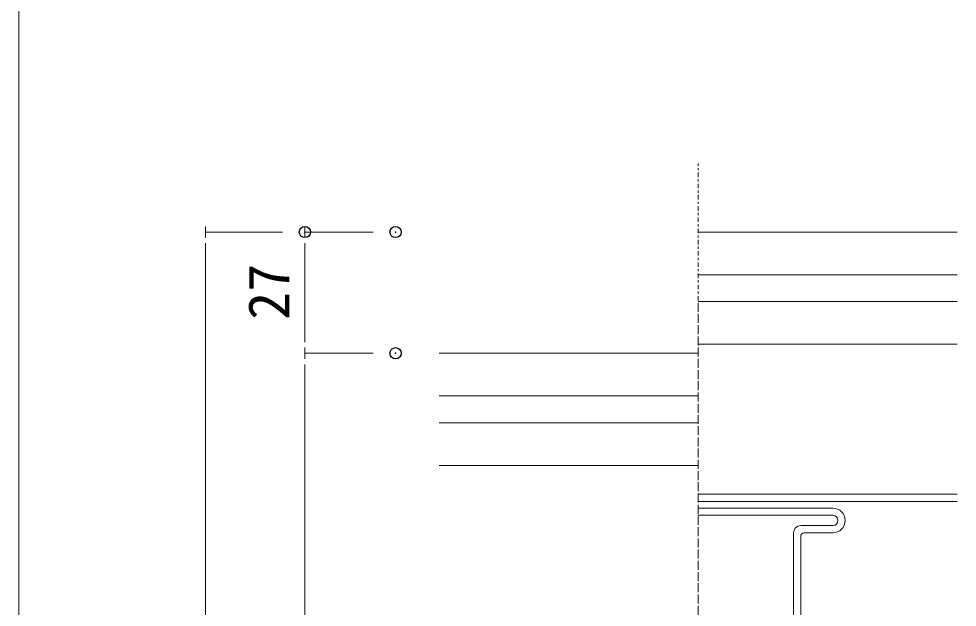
# Model space of a CAD drawing. Units: millimetres, scale not verified. Extents: x -1046 to 854, y -136 to 149.
# Drawn here: x -893.91 to -852.06, y -68.85 to -42.64 of the extents above; entities that cross this region are included whole.
import ezdxf
from ezdxf.enums import TextEntityAlignment as Align

# ---------------------------------------------------------------- set-up
doc = ezdxf.new("R2010")
doc.units = ezdxf.units.MM
doc.header["$PDMODE"] = 32
doc.header["$PDSIZE"] = 0.5
doc.linetypes.add('CHAIN1', pattern=[8, 5, -1, 1, -1])
for name, color, linetype, lineweight in [('0-0_一般', 2, 'Continuous', 9), ('0-1_A10_通り芯寸法', 1, 'Continuous', 9), ('0-2_外形線2', 2, 'Continuous', 9), ('0-4_0', 2, 'Continuous', 9)]:
    doc.layers.add(name, color=color, linetype=linetype, lineweight=lineweight)
doc.layers.add('0-3_作図', color=7, linetype='Continuous')
doc.layers.add('0-5_DEFPOINTS', color=7, linetype='Continuous')
doc.styles.add('ＭＳ ゴシック', font='')
doc.styles.get('ＭＳ ゴシック').set_extended_font_data('MS Gothic')

# ---------------------------------------------------------------- blocks, each defined once
blk = doc.blocks.new('_DOT')
at = {"layer": '0-4_0', "color": 7}
for p, q in [((-2.5, 0), (-5, 0)), ((-1.25, 0), (1.25, 0))]:
    blk.add_line(p, q, dxfattribs=at)
blk = doc.blocks.new('グループ-64-1')
at = {"layer": '0-0_一般'}
for p, q in [((-13582.46, -48245.75), (-13432.46, -48245.75)), ((-13582.46, -48253.75), (-13432.46, -48253.75)), ((-13582.46, -48265.25), (-13546.71, -48265.25)), ((-13582.46, -48273.25), (-13550.71, -48273.25)), ((-13538.71, -48273.25), (-13538.71, -48412.75)), ((-13546.71, -48277.25), (-13546.71, -48408.75)), ((-13657.46, -48412.75), (-13550.71, -48412.75)), ((-13657.46, -48420.75), (-13657.46, -48412.75)), ((-13657.46, -48420.75), (-13546.71, -48420.75))]:
    blk.add_line(p, q, dxfattribs=at)
for centre, radius, start, end in [((-13582.46, -48259.5), 13.75, 90, 270), ((-13582.46, -48259.5), 5.75, 90, 270), ((-13546.71, -48273.25), 8, 0, 90), ((-13550.71, -48277.25), 4, 0, 90), ((-13550.71, -48408.75), 4, 270, 0), ((-13546.71, -48412.75), 8, 270, 0)]:
    blk.add_arc(centre, radius, start, end, dxfattribs=at)
blk = doc.blocks.new('グループ-65-1')
at = {"layer": '0-0_一般', "linetype": 'CHAIN1'}
blk.add_line((-13432.46, -48669.5), (-13432.46, -47891.84), dxfattribs=at)
at = {"layer": '0-0_一般'}
for p, q in [((-13432.46, -47945.75), (-13721.21, -47945.75)), ((-13432.46, -47993.25), (-13721.21, -47993.25)), ((-13432.46, -48023.25), (-13721.21, -48023.25)), ((-13432.46, -48070.75), (-13721.21, -48070.75)), ((-13432.46, -48237.75), (-13721.21, -48237.75)), ((-13432.46, -48245.75), (-13721.21, -48245.75))]:
    blk.add_line(p, q, dxfattribs=at)
blk = doc.blocks.new('グループ-66-1')
at = {"layer": '0-0_一般', "linetype": 'CHAIN1'}
blk.add_line((-13432.46, -48512), (-13432.46, -47734.34), dxfattribs=at)
at = {"layer": '0-0_一般'}
for p, q in [((-13432.46, -47810.75), (-13143.71, -47810.75)), ((-13432.46, -47858.25), (-13143.71, -47858.25)), ((-13432.46, -47888.25), (-13143.71, -47888.25)), ((-13432.46, -47935.75), (-13143.71, -47935.75)), ((-13432.46, -48102.75), (-13143.71, -48102.75)), ((-13432.46, -48110.75), (-13143.71, -48110.75))]:
    blk.add_line(p, q, dxfattribs=at)
blk = doc.blocks.new('グループ-67-1')
at = {"layer": '0-0_一般'}
for p, q in [((-13282.46, -48118.25), (-13432.46, -48118.25)), ((-13282.46, -48126.25), (-13432.46, -48126.25)), ((-13282.46, -48137.75), (-13318.21, -48137.75)), ((-13326.21, -48145.75), (-13326.21, -48285.25)), ((-13318.21, -48149.75), (-13318.21, -48281.25)), ((-13282.46, -48145.75), (-13314.21, -48145.75)), ((-13207.46, -48285.25), (-13314.21, -48285.25)), ((-13207.46, -48293.25), (-13207.46, -48285.25)), ((-13207.46, -48293.25), (-13318.21, -48293.25))]:
    blk.add_line(p, q, dxfattribs=at)
for centre, radius, start, end in [((-13282.46, -48132), 13.75, 270, 90), ((-13282.46, -48132), 5.75, 270, 90), ((-13318.21, -48145.75), 8, 90, 180), ((-13314.21, -48149.75), 4, 90, 180), ((-13318.21, -48285.25), 8, 180, 270), ((-13314.21, -48281.25), 4, 180, 270)]:
    blk.add_arc(centre, radius, start, end, dxfattribs=at)
blk = doc.blocks.new('グループ-68-1')
at = {"layer": '0-2_外形線2'}
for name in ['グループ-66-1', 'グループ-65-1']:
    blk.add_blockref(name, (0, 0), dxfattribs=at)
at = {"layer": '0-3_作図'}
for name in ['グループ-67-1', 'グループ-64-1']:
    blk.add_blockref(name, (0, 0), dxfattribs=at)

msp = doc.modelspace()

# ---------------------------------------------------------------- linework, layer by layer
at = {"layer": '0-1_A10_通り芯寸法', "color": 3}
msp.add_line((-893.914, 107.245), (-893.914, -120.151), dxfattribs=at)
at = {"layer": '0-1_A10_通り芯寸法'}
for p, q in [((-882.154, -52.137), (-885.59, -52.137)), ((-878.112, -52.137), (-881.154, -52.137)), ((-885.59, -53.137), (-885.59, -98.537)), ((-881.154, -56.537), (-881.154, -53.137)), ((-878.112, -57.537), (-881.154, -57.537)), ((-878.112, -57.537), (-881.154, -57.537)), ((-881.154, -58.537), (-881.154, -98.537))]:
    msp.add_line(p, q, dxfattribs=at)
at = {"layer": '0-5_DEFPOINTS'}
for p in [(-881.154, -52.137), (-877.112, -52.137), (-877.112, -57.537)]:
    msp.add_point(p, dxfattribs=at)

# ---------------------------------------------------------------- block references
at = {"layer": '0-1_A10_通り芯寸法', "xscale": 0.1999878, "yscale": 0.1999878}
for p, rotation in [((-885.59, -52.137), 90), ((-881.154, -52.137), 90), ((-881.154, -57.537), 270), ((-881.154, -57.537), 90)]:
    msp.add_blockref('_DOT', p, dxfattribs=dict(at, rotation=rotation))
at = {"layer": '0-2_外形線2', "xscale": 0.04, "yscale": 0.04}
msp.add_blockref('グループ-68-1', (-326.314, 1860.293), dxfattribs=at)

# ---------------------------------------------------------------- texts
at = {"layer": '0-1_A10_通り芯寸法', "style": 'ＭＳ ゴシック'}
msp.add_text('27', height=1.833, rotation=90, dxfattribs=at).set_placement((-881.303, -56.048), align=Align.BOTTOM_LEFT)

doc.saveas('drawing.dxf')
